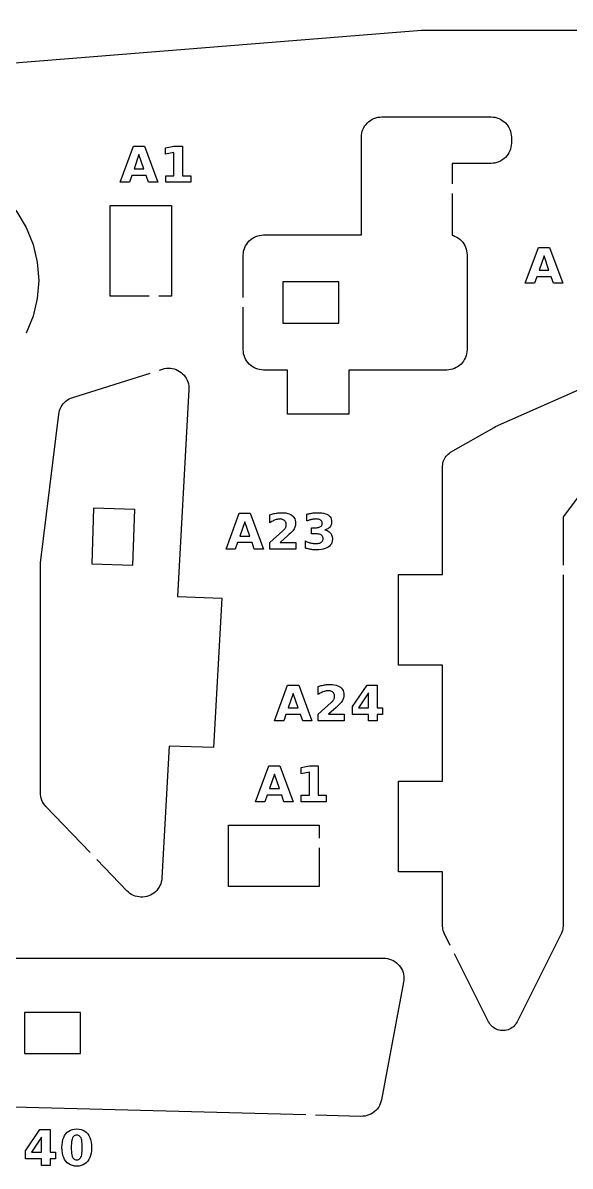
# Model space of a CAD drawing. Header units: millimetres. Extents: x 3 to 297, y 5 to 294.
# Drawn here: x 147 to 184.1, y 173 to 250.4 of the extents above; entities that cross this region are included whole.
import ezdxf

# ---------------------------------------------------------------- set-up
doc = ezdxf.new("R2010")
doc.units = ezdxf.units.MM
doc.layers.add('CUT', color=1, linetype='CONTINUOUS')
doc.layers.add('ENGRAVE', color=5, linetype='CONTINUOUS')

msp = doc.modelspace()

# ---------------------------------------------------------------- linework, layer by layer
at = {"layer": 'CUT', "color": 1}
for points in [[(196.7957, 249.925), (174.003, 249.925), (123.925, 245.9188), (123.925, 278.0781), (174.0024, 276.075), (176.4767, 276.0131)], [(161.925, 231.8409), (161.925, 234.7018), (161.9315, 234.8348), (161.9513, 234.9683), (161.9841, 235.0992), (162.0296, 235.2262), (162.0873, 235.3482), (162.1567, 235.464), (162.237, 235.5723), (162.3277, 235.6723), (162.4277, 235.763), (162.536, 235.8433), (162.6518, 235.9127), (162.7738, 235.9704), (162.9008, 236.0159), (163.0317, 236.0487), (163.1652, 236.0685), (163.2982, 236.075), (169.925, 236.075), (169.925, 242.7018), (169.9315, 242.8348), (169.9513, 242.9683), (169.9841, 243.0992), (170.0296, 243.2262), (170.0873, 243.3482), (170.1567, 243.464), (170.237, 243.5723), (170.3277, 243.6723), (170.4277, 243.763), (170.536, 243.8433), (170.6518, 243.9127), (170.7738, 243.9704), (170.9008, 244.0159), (171.0317, 244.0487), (171.1652, 244.0685), (171.2982, 244.075), (178.7018, 244.075), (178.8348, 244.0685), (178.9683, 244.0487), (179.0992, 244.0159), (179.2262, 243.9704), (179.3482, 243.9127), (179.464, 243.8433), (179.5723, 243.763), (179.6723, 243.6723), (179.763, 243.5723), (179.8433, 243.464), (179.9127, 243.3482), (179.9704, 243.2262), (180.0159, 243.0992), (180.0487, 242.9683), (180.0685, 242.8348), (180.075, 242.7018), (180.075, 242.2982), (180.0685, 242.1652), (180.0487, 242.0317), (180.0159, 241.9008), (179.9704, 241.7738), (179.9127, 241.6518), (179.8433, 241.536), (179.763, 241.4277), (179.6723, 241.3277), (179.5723, 241.237), (179.464, 241.1567), (179.3482, 241.0873), (179.2262, 241.0296), (179.0992, 240.9841), (178.9683, 240.9513), (178.8348, 240.9315), (178.7018, 240.925), (176.075, 240.925), (176.075, 239.5456)], [(133.01, 237.028), (133.0588, 237.1266), (133.7701, 238.1378), (134.6273, 239.0286), (135.6106, 239.7781), (136.6967, 240.3687), (137.8602, 240.7866), (139.0739, 241.0219), (140.3093, 241.0693), (141.5375, 240.9275), (142.7296, 240.5999), (143.8577, 240.0942), (144.8954, 239.4222), (145.8184, 238.5996), (146.605, 237.6458), (147.2367, 236.5831), (147.6989, 235.4365), (147.9806, 234.2327), (148.0752, 233), (147.9806, 231.7673), (147.6989, 230.5635), (147.2367, 229.4169), (147.2355, 229.4148)], [(176.075, 238.8956), (176.075, 236.0581), (176.1587, 236.0329), (176.2792, 235.9838), (176.3945, 235.9234), (176.5036, 235.8525), (176.6054, 235.7715), (176.6992, 235.6813), (176.784, 235.5826), (176.8592, 235.4763), (176.9239, 235.3634), (176.9777, 235.245), (177.02, 235.1219), (177.0505, 234.9954), (177.0689, 234.8666), (177.075, 234.7384), (177.075, 228.2982), (177.0685, 228.1652), (177.0487, 228.0317), (177.0159, 227.9008), (176.9704, 227.7738), (176.9127, 227.6518), (176.8433, 227.536), (176.763, 227.4277), (176.6723, 227.3277), (176.5723, 227.237), (176.464, 227.1567), (176.3482, 227.0873), (176.2262, 227.0296), (176.0992, 226.9841), (175.9683, 226.9513), (175.8348, 226.9315), (175.7018, 226.925), (169.075, 226.925), (169.075, 223.925), (164.925, 223.925), (164.925, 226.925), (163.2982, 226.925), (163.1652, 226.9315), (163.0317, 226.9513), (162.9008, 226.9841), (162.7738, 227.0296), (162.6518, 227.0873), (162.536, 227.1567), (162.4277, 227.237), (162.3277, 227.3277), (162.237, 227.4277), (162.1567, 227.536), (162.0873, 227.6518), (162.0296, 227.7738), (161.9841, 227.9008), (161.9513, 228.0317), (161.9315, 228.1652), (161.925, 228.2982), (161.925, 231.1909)], [(155.55, 231.925), (152.925, 231.925), (152.925, 238.075), (157.075, 238.075), (157.075, 231.925), (156.2, 231.925)], [(156.2463, 226.9175), (156.4656, 226.9865), (156.5923, 227.0198), (156.7233, 227.0409), (156.8557, 227.0493), (156.9884, 227.045), (157.12, 227.0278), (157.2493, 226.9981), (157.3752, 226.956), (157.4964, 226.902), (157.6119, 226.8365), (157.7205, 226.7602), (157.8212, 226.6738), (157.9132, 226.5781), (157.9955, 226.474), (158.0674, 226.3624), (158.1281, 226.2445), (158.1773, 226.1212), (158.2143, 225.9937), (158.2388, 225.8633), (158.2507, 225.7311), (158.2498, 225.6002), (157.4727, 211.571), (160.4712, 211.4773), (159.9097, 201.3399), (156.9112, 201.4336), (156.4167, 192.5066), (156.4031, 192.3761), (156.3767, 192.2458), (156.3377, 192.1187), (156.2867, 191.9959), (156.224, 191.8786), (156.1504, 191.7679), (156.0663, 191.6649), (155.9727, 191.5704), (155.8704, 191.4855), (155.7604, 191.4108), (155.6437, 191.3471), (155.5214, 191.2949), (155.3946, 191.2548), (155.2646, 191.2272), (155.1324, 191.2122), (154.9995, 191.2101), (154.867, 191.2208), (154.7361, 191.2442), (154.6081, 191.2802), (154.4841, 191.3284), (154.3655, 191.3884), (154.2531, 191.4595), (154.1481, 191.5411), (154.0529, 191.6313), (152.0131, 193.7578)], [(151.5631, 194.2269), (148.5682, 197.3492), (148.483, 197.4469), (148.4066, 197.5537), (148.3407, 197.6673), (148.2859, 197.7867), (148.2428, 197.9108), (148.2117, 198.0385), (148.1929, 198.1685), (148.1867, 198.2979), (148.1867, 213.7078), (148.1967, 213.8704), (149.4288, 223.9285), (149.4507, 224.0558), (149.485, 224.1823), (149.5312, 224.3049), (149.5888, 224.4226), (149.6574, 224.5343), (149.7363, 224.6389), (149.8248, 224.7355), (149.9221, 224.8233), (150.0273, 224.9014), (150.1395, 224.9691), (150.2576, 225.0259), (150.3789, 225.0705), (155.6263, 226.7223)], [(175.9447, 187.9429), (175.5377, 188.7569), (175.498, 188.8464), (175.4663, 188.9408), (175.4434, 189.0378), (175.4295, 189.1365), (175.425, 189.2343), (175.425, 192.925), (172.425, 192.925), (172.425, 199.075), (175.425, 199.075), (175.425, 206.925), (172.425, 206.925), (172.425, 213.075), (175.425, 213.075), (175.425, 220.4215), (175.4298, 220.5223), (175.4445, 220.624), (175.4688, 220.7238), (175.5026, 220.8209), (175.5454, 220.9142), (175.597, 221.0031), (175.6568, 221.0866), (175.7243, 221.1641), (175.7989, 221.2347), (175.8799, 221.2979), (175.9651, 221.3521), (178.9206, 223.041), (179.014, 223.0883), (186.5651, 226.4443)], [(187.861, 222.6897), (183.575, 216.975), (183.575, 213.7)], [(183.575, 213.05), (183.575, 189.2343), (183.5705, 189.1365), (183.5566, 189.0378), (183.5337, 188.9408), (183.502, 188.8464), (183.4623, 188.7569), (180.4607, 182.7537), (180.4109, 182.6651), (180.3518, 182.5802), (180.2848, 182.5013), (180.2106, 182.4293), (180.1297, 182.3647), (180.043, 182.3082), (179.9513, 182.2603), (179.8554, 182.2214), (179.7563, 182.192), (179.6547, 182.1722), (179.5517, 182.1622), (179.4483, 182.1622), (179.3453, 182.1722), (179.2437, 182.192), (179.1446, 182.2214), (179.0487, 182.2603), (178.957, 182.3082), (178.8703, 182.3647), (178.7894, 182.4293), (178.7152, 182.5013), (178.6482, 182.5802), (178.5891, 182.6651), (178.5393, 182.7537), (176.2354, 187.3616)], [(167.075, 194.55), (167.075, 191.925), (160.925, 191.925), (160.925, 196.075), (167.075, 196.075), (167.075, 195.2)], [(132.0545, 187.075), (171.4336, 187.075), (171.5658, 187.0685), (171.6986, 187.049), (171.8288, 187.0165), (171.9552, 186.9716), (172.0767, 186.9145), (172.192, 186.8459), (172.3, 186.7663), (172.3998, 186.6766), (172.4904, 186.5776), (172.5709, 186.4702), (172.6406, 186.3555), (172.6987, 186.2346), (172.7448, 186.1085), (172.7783, 185.9786), (172.7991, 185.846), (172.8068, 185.7121), (172.8014, 185.578), (172.7833, 185.4469), (171.2786, 177.4719), (171.2465, 177.3391), (171.2006, 177.2084), (171.1418, 177.083), (171.0707, 176.9642), (170.988, 176.8531), (170.8946, 176.7509), (170.7913, 176.6586), (170.6793, 176.5771), (170.5597, 176.5074), (170.4336, 176.45), (170.3024, 176.4056), (170.1675, 176.3746), (170.03, 176.3574), (169.8935, 176.3541), (166.8181, 176.435)], [(166.1683, 176.4521), (133.433, 177.3136)]]:
    msp.add_lwpolyline(points, dxfattribs=at)
for points in [[(168.395, 230.105), (168.395, 232.895), (164.605, 232.895), (164.605, 230.105), (168.395, 230.105)], [(154.5754, 217.4844), (151.7867, 217.5716), (151.6683, 213.7834), (154.457, 213.6963), (154.5754, 217.4844)], [(147.105, 183.395), (147.105, 180.605), (150.895, 180.605), (150.895, 183.395), (147.105, 183.395)]]:
    msp.add_lwpolyline(points, close=True, dxfattribs=at)
at = {"layer": 'ENGRAVE', "color": 5}
for points in [[(154.2181, 239.6596), (153.5882, 239.6596), (154.4882, 242.0896), (155.2353, 242.0896), (156.1354, 239.6596), (155.5055, 239.6596), (155.3525, 240.1023), (154.3727, 240.1023), (154.2181, 239.6596)], [(157.229, 240.0925), (157.229, 241.6632), (156.661, 241.546), (156.661, 241.9724), (157.2257, 242.0896), (157.8214, 242.0896), (157.8214, 240.0925), (158.3748, 240.0925), (158.3748, 239.6596), (156.6756, 239.6596), (156.6756, 240.0925), (157.229, 240.0925)], [(154.8626, 241.52), (154.5289, 240.5532), (155.1946, 240.5532), (154.8626, 241.52)], [(181.0163, 232.8), (181.9163, 235.23), (182.6634, 235.23), (183.5635, 232.8), (182.9336, 232.8), (182.7806, 233.2427), (181.8008, 233.2427), (181.6462, 232.8), (181.0163, 232.8)], [(181.957, 233.6936), (182.6227, 233.6936), (182.2907, 234.6604), (181.957, 233.6936)], [(160.7566, 214.7853), (161.6567, 217.2154), (162.4037, 217.2154), (163.3038, 214.7853), (162.6739, 214.7853), (162.5209, 215.228), (161.5411, 215.228), (161.3865, 214.7853), (160.7566, 214.7853)], [(165.483, 214.7853), (163.7171, 214.7853), (163.7171, 215.246), (164.6041, 216.0288), (164.642, 216.0645), (164.6765, 216.0999), (164.7075, 216.135), (164.735, 216.1699), (164.7592, 216.2045), (164.7799, 216.2388), (164.7973, 216.2732), (164.8115, 216.3081), (164.8226, 216.3434), (164.8305, 216.3791), (164.8353, 216.4153), (164.8369, 216.452), (164.8337, 216.5071), (164.8241, 216.5585), (164.8082, 216.6062), (164.7859, 216.6502), (164.7572, 216.6905), (164.7221, 216.7271), (164.6818, 216.7589), (164.6372, 216.7849), (164.5884, 216.8052), (164.5355, 216.8197), (164.4783, 216.8283), (164.4169, 216.8312), (164.3673, 216.8295), (164.3162, 216.8243), (164.2635, 216.8156), (164.2093, 216.8034), (164.1536, 216.7877), (164.0963, 216.7686), (164.0376, 216.746), (163.9775, 216.72), (163.916, 216.6907), (163.8532, 216.6579), (163.7891, 216.6218), (163.7236, 216.5822), (163.7236, 217.1161), (163.794, 217.1385), (163.8641, 217.159), (163.9339, 217.1777), (164.0035, 217.1946), (164.0728, 217.2095), (164.1419, 217.2227), (164.2105, 217.2339), (164.2788, 217.243), (164.3465, 217.2501), (164.4139, 217.2552), (164.4807, 217.2583), (164.5471, 217.2593), (164.6871, 217.254), (164.8163, 217.238), (164.9347, 217.2113), (165.0423, 217.1739), (165.1391, 217.1259), (165.225, 217.0672), (165.2989, 216.999), (165.3593, 216.9224), (165.4063, 216.8373), (165.4399, 216.7439), (165.46, 216.642), (165.4667, 216.5318), (165.4639, 216.4663), (165.4553, 216.4024), (165.4411, 216.3399), (165.4212, 216.2789), (165.3955, 216.2195), (165.3642, 216.1615), (165.3237, 216.101), (165.2707, 216.0341), (165.2051, 215.9607), (165.1269, 215.8808), (165.0362, 215.7945), (164.9329, 215.7017), (164.4137, 215.246), (165.483, 215.246), (165.483, 214.7853)], [(167.5374, 216.0718), (167.6095, 216.0428), (167.6751, 216.0087), (167.734, 215.9693), (167.7865, 215.9248), (167.8323, 215.875), (167.8714, 215.8203), (167.9033, 215.7608), (167.9282, 215.6966), (167.9459, 215.6276), (167.9566, 215.5539), (167.9601, 215.4754), (167.9524, 215.3598), (167.9294, 215.2538), (167.8909, 215.1574), (167.8371, 215.0707), (167.768, 214.9936), (167.6834, 214.9261), (167.5841, 214.8687), (167.4707, 214.8217), (167.3432, 214.7851), (167.2016, 214.759), (167.0459, 214.7434), (166.8761, 214.7381), (166.8137, 214.739), (166.7512, 214.7415), (166.6887, 214.7457), (166.6262, 214.7515), (166.5636, 214.759), (166.501, 214.7682), (166.4384, 214.7791), (166.3761, 214.7917), (166.314, 214.8059), (166.2521, 214.8218), (166.1905, 214.8393), (166.129, 214.8586), (166.129, 215.342), (166.1876, 215.3139), (166.246, 215.2882), (166.3042, 215.2649), (166.3623, 215.244), (166.4203, 215.2254), (166.4782, 215.2093), (166.5358, 215.1957), (166.5931, 215.1845), (166.6501, 215.1758), (166.7068, 215.1695), (166.7631, 215.1658), (166.8192, 215.1646), (166.8989, 215.167), (166.9722, 215.1742), (167.0391, 215.1861), (167.0995, 215.2029), (167.1534, 215.2245), (167.2008, 215.2508), (167.2414, 215.2817), (167.2745, 215.3167), (167.3003, 215.3558), (167.3187, 215.3991), (167.3298, 215.4466), (167.3335, 215.4982), (167.3297, 215.5513), (167.3184, 215.6), (167.2995, 215.6441), (167.2731, 215.6838), (167.2391, 215.719), (167.1976, 215.7497), (167.1487, 215.7758), (167.0926, 215.7972), (167.0293, 215.8138), (166.9589, 215.8256), (166.8812, 215.8328), (166.7964, 215.8351), (166.5457, 215.8351), (166.5457, 216.2388), (166.8094, 216.2388), (166.8847, 216.2408), (166.9533, 216.247), (167.0153, 216.2573), (167.0705, 216.2717), (167.1191, 216.2902), (167.1609, 216.3128), (167.1963, 216.3397), (167.2251, 216.3708), (167.2476, 216.4062), (167.2637, 216.4459), (167.2733, 216.49), (167.2765, 216.5383), (167.2734, 216.5832), (167.264, 216.6245), (167.2484, 216.6624), (167.2266, 216.6967), (167.1985, 216.7275), (167.1642, 216.7547), (167.1242, 216.7781), (167.079, 216.7972), (167.0287, 216.8121), (166.9732, 216.8227), (166.9126, 216.8291), (166.8468, 216.8312), (166.7963, 216.8303), (166.7455, 216.8274), (166.6946, 216.8227), (166.6436, 216.816), (166.5923, 216.8075), (166.5408, 216.7971), (166.4893, 216.7848), (166.4379, 216.7707), (166.3866, 216.7547), (166.3354, 216.737), (166.2843, 216.7175), (166.2332, 216.6961), (166.2332, 217.1551), (166.295, 217.1718), (166.3565, 217.187), (166.4179, 217.2007), (166.4792, 217.213), (166.5402, 217.2239), (166.6011, 217.2333), (166.6616, 217.2412), (166.7219, 217.2477), (166.7817, 217.2528), (166.8412, 217.2564), (166.9004, 217.2586), (166.9591, 217.2593), (167.1104, 217.255), (167.2484, 217.242), (167.3731, 217.2204), (167.4847, 217.1902), (167.5829, 217.1514), (167.6679, 217.1039), (167.7398, 217.0477), (167.7986, 216.9828), (167.8443, 216.9092), (167.877, 216.8268), (167.8966, 216.7357), (167.9031, 216.6359), (167.9, 216.567), (167.8907, 216.5024), (167.8751, 216.442), (167.8532, 216.386), (167.8251, 216.3343), (167.7908, 216.2868), (167.7504, 216.2437), (167.704, 216.2052), (167.6517, 216.171), (167.5933, 216.1414), (167.5291, 216.1162), (167.4588, 216.0956), (167.5374, 216.0718)], [(161.6973, 215.6789), (162.363, 215.6789), (162.031, 216.6457), (161.6973, 215.6789)], [(164.6611, 203.1491), (164.0312, 203.1491), (164.9313, 205.5791), (165.6783, 205.5791), (166.5784, 203.1491), (165.9485, 203.1491), (165.7955, 203.5918), (164.8157, 203.5918), (164.6611, 203.1491)], [(168.7576, 203.1491), (166.9917, 203.1491), (166.9917, 203.6097), (167.8787, 204.3926), (167.9166, 204.4283), (167.951, 204.4637), (167.9821, 204.4988), (168.0096, 204.5337), (168.0338, 204.5683), (168.0545, 204.6026), (168.0719, 204.637), (168.0861, 204.6718), (168.0972, 204.7072), (168.1051, 204.7429), (168.1099, 204.7791), (168.1115, 204.8158), (168.1083, 204.8709), (168.0987, 204.9223), (168.0828, 204.97), (168.0605, 205.014), (168.0318, 205.0543), (167.9967, 205.0909), (167.9564, 205.1227), (167.9118, 205.1487), (167.863, 205.169), (167.8101, 205.1835), (167.7529, 205.1921), (167.6915, 205.195), (167.6419, 205.1933), (167.5908, 205.1881), (167.5381, 205.1794), (167.4839, 205.1672), (167.4282, 205.1515), (167.3709, 205.1324), (167.3122, 205.1098), (167.2521, 205.0838), (167.1906, 205.0544), (167.1278, 205.0217), (167.0637, 204.9855), (166.9982, 204.946), (166.9982, 205.4799), (167.0686, 205.5023), (167.1387, 205.5228), (167.2085, 205.5415), (167.2781, 205.5583), (167.3474, 205.5733), (167.4165, 205.5865), (167.4851, 205.5977), (167.5534, 205.6068), (167.6211, 205.6139), (167.6885, 205.619), (167.7553, 205.6221), (167.8217, 205.6231), (167.9617, 205.6178), (168.0909, 205.6017), (168.2093, 205.5751), (168.3169, 205.5377), (168.4137, 205.4897), (168.4996, 205.431), (168.5735, 205.3628), (168.6339, 205.2862), (168.6809, 205.2011), (168.7145, 205.1077), (168.7346, 205.0058), (168.7413, 204.8955), (168.7385, 204.8301), (168.7299, 204.7662), (168.7157, 204.7037), (168.6958, 204.6427), (168.6701, 204.5833), (168.6388, 204.5253), (168.5983, 204.4648), (168.5453, 204.3979), (168.4797, 204.3245), (168.4015, 204.2446), (168.3108, 204.1583), (168.2075, 204.0655), (167.6883, 203.6097), (168.7576, 203.6097), (168.7576, 203.1491)], [(171.347, 204.0459), (171.347, 203.5918), (171.0003, 203.5918), (171.0003, 203.1491), (170.4079, 203.1491), (170.4079, 203.5918), (169.3304, 203.5918), (169.3304, 204.1289), (170.3037, 205.5791), (171.0003, 205.5791), (171.0003, 204.0459), (171.347, 204.0459)], [(165.3056, 205.0095), (164.9719, 204.0427), (165.6376, 204.0427), (165.3056, 205.0095)], [(170.4079, 205.0632), (169.721, 204.0459), (170.4079, 204.0459), (170.4079, 205.0632)], [(163.3917, 197.6748), (162.7618, 197.6748), (163.6619, 200.1048), (164.409, 200.1048), (165.309, 197.6748), (164.6791, 197.6748), (164.5262, 198.1175), (163.5463, 198.1175), (163.3917, 197.6748)], [(166.4026, 198.1077), (166.4026, 199.6784), (165.8346, 199.5612), (165.8346, 199.9876), (166.3994, 200.1048), (166.9951, 200.1048), (166.9951, 198.1077), (167.5485, 198.1077), (167.5485, 197.6748), (165.8493, 197.6748), (165.8493, 198.1077), (166.4026, 198.1077)], [(164.0362, 199.5351), (163.7026, 198.5684), (164.3683, 198.5684), (164.0362, 199.5351)], [(149.2058, 173.9259), (149.2058, 173.4718), (148.8591, 173.4718), (148.8591, 173.0291), (148.2666, 173.0291), (148.2666, 173.4718), (147.1892, 173.4718), (147.1892, 174.0089), (148.1625, 175.4591), (148.8591, 175.4591), (148.8591, 173.9259), (149.2058, 173.9259)], [(151.623, 173.8698), (151.5868, 173.7068), (151.5362, 173.5592), (151.4711, 173.4269), (151.3915, 173.3099), (151.2987, 173.2097), (151.1937, 173.1277), (151.0766, 173.0639), (150.9474, 173.0184), (150.806, 172.991), (150.6526, 172.9819), (150.4986, 172.991), (150.3569, 173.0184), (150.2274, 173.0639), (150.11, 173.1277), (150.0049, 173.2097), (149.912, 173.3099), (149.8325, 173.4269), (149.7673, 173.5592), (149.7167, 173.7068), (149.6805, 173.8698), (149.6588, 174.0481), (149.6516, 174.2417), (149.6588, 174.4358), (149.6805, 174.6145), (149.7167, 174.7778), (149.7673, 174.9256), (149.8325, 175.0581), (149.912, 175.1751), (150.0049, 175.2753), (150.11, 175.3573), (150.2274, 175.4211), (150.3569, 175.4666), (150.4986, 175.494), (150.6526, 175.5031), (150.806, 175.494), (150.9474, 175.4666), (151.0766, 175.4211), (151.1937, 175.3573), (151.2987, 175.2753), (151.3915, 175.1751), (151.4711, 175.0581), (151.5362, 174.9256), (151.5868, 174.7778), (151.623, 174.6145), (151.6447, 174.4358), (151.6519, 174.2417), (151.6447, 174.0481), (151.623, 173.8698)], [(151.0158, 174.5205), (151.0039, 174.635), (150.9873, 174.7345), (150.966, 174.8191), (150.9399, 174.8887), (150.9081, 174.9456), (150.87, 174.9922), (150.8253, 175.0284), (150.7742, 175.0543), (150.7166, 175.0698), (150.6526, 175.075), (150.5885, 175.0698), (150.5309, 175.0543), (150.4797, 175.0284), (150.4348, 174.9922), (150.3965, 174.9456), (150.3645, 174.8887), (150.3381, 174.8191), (150.3166, 174.7345), (150.2998, 174.635), (150.2878, 174.5205), (150.2806, 174.391), (150.2782, 174.2466), (150.2806, 174.1006), (150.2878, 173.9697), (150.2998, 173.8539), (150.3166, 173.7532), (150.3381, 173.6676), (150.3645, 173.5972), (150.3965, 173.5395), (150.4348, 173.4923), (150.4797, 173.4555), (150.5309, 173.4293), (150.5885, 173.4136), (150.6526, 173.4083), (150.7162, 173.4136), (150.7734, 173.4293), (150.8243, 173.4555), (150.8689, 173.4923), (150.9071, 173.5395), (150.939, 173.5972), (150.9654, 173.6676), (150.987, 173.7532), (151.0037, 173.8539), (151.0157, 173.9697), (151.0229, 174.1006), (151.0253, 174.2466), (151.0229, 174.391), (151.0158, 174.5205)], [(148.2666, 174.9432), (147.5798, 173.9259), (148.2666, 173.9259), (148.2666, 174.9432)]]:
    msp.add_lwpolyline(points, close=True, dxfattribs=at)

doc.saveas('drawing.dxf')
